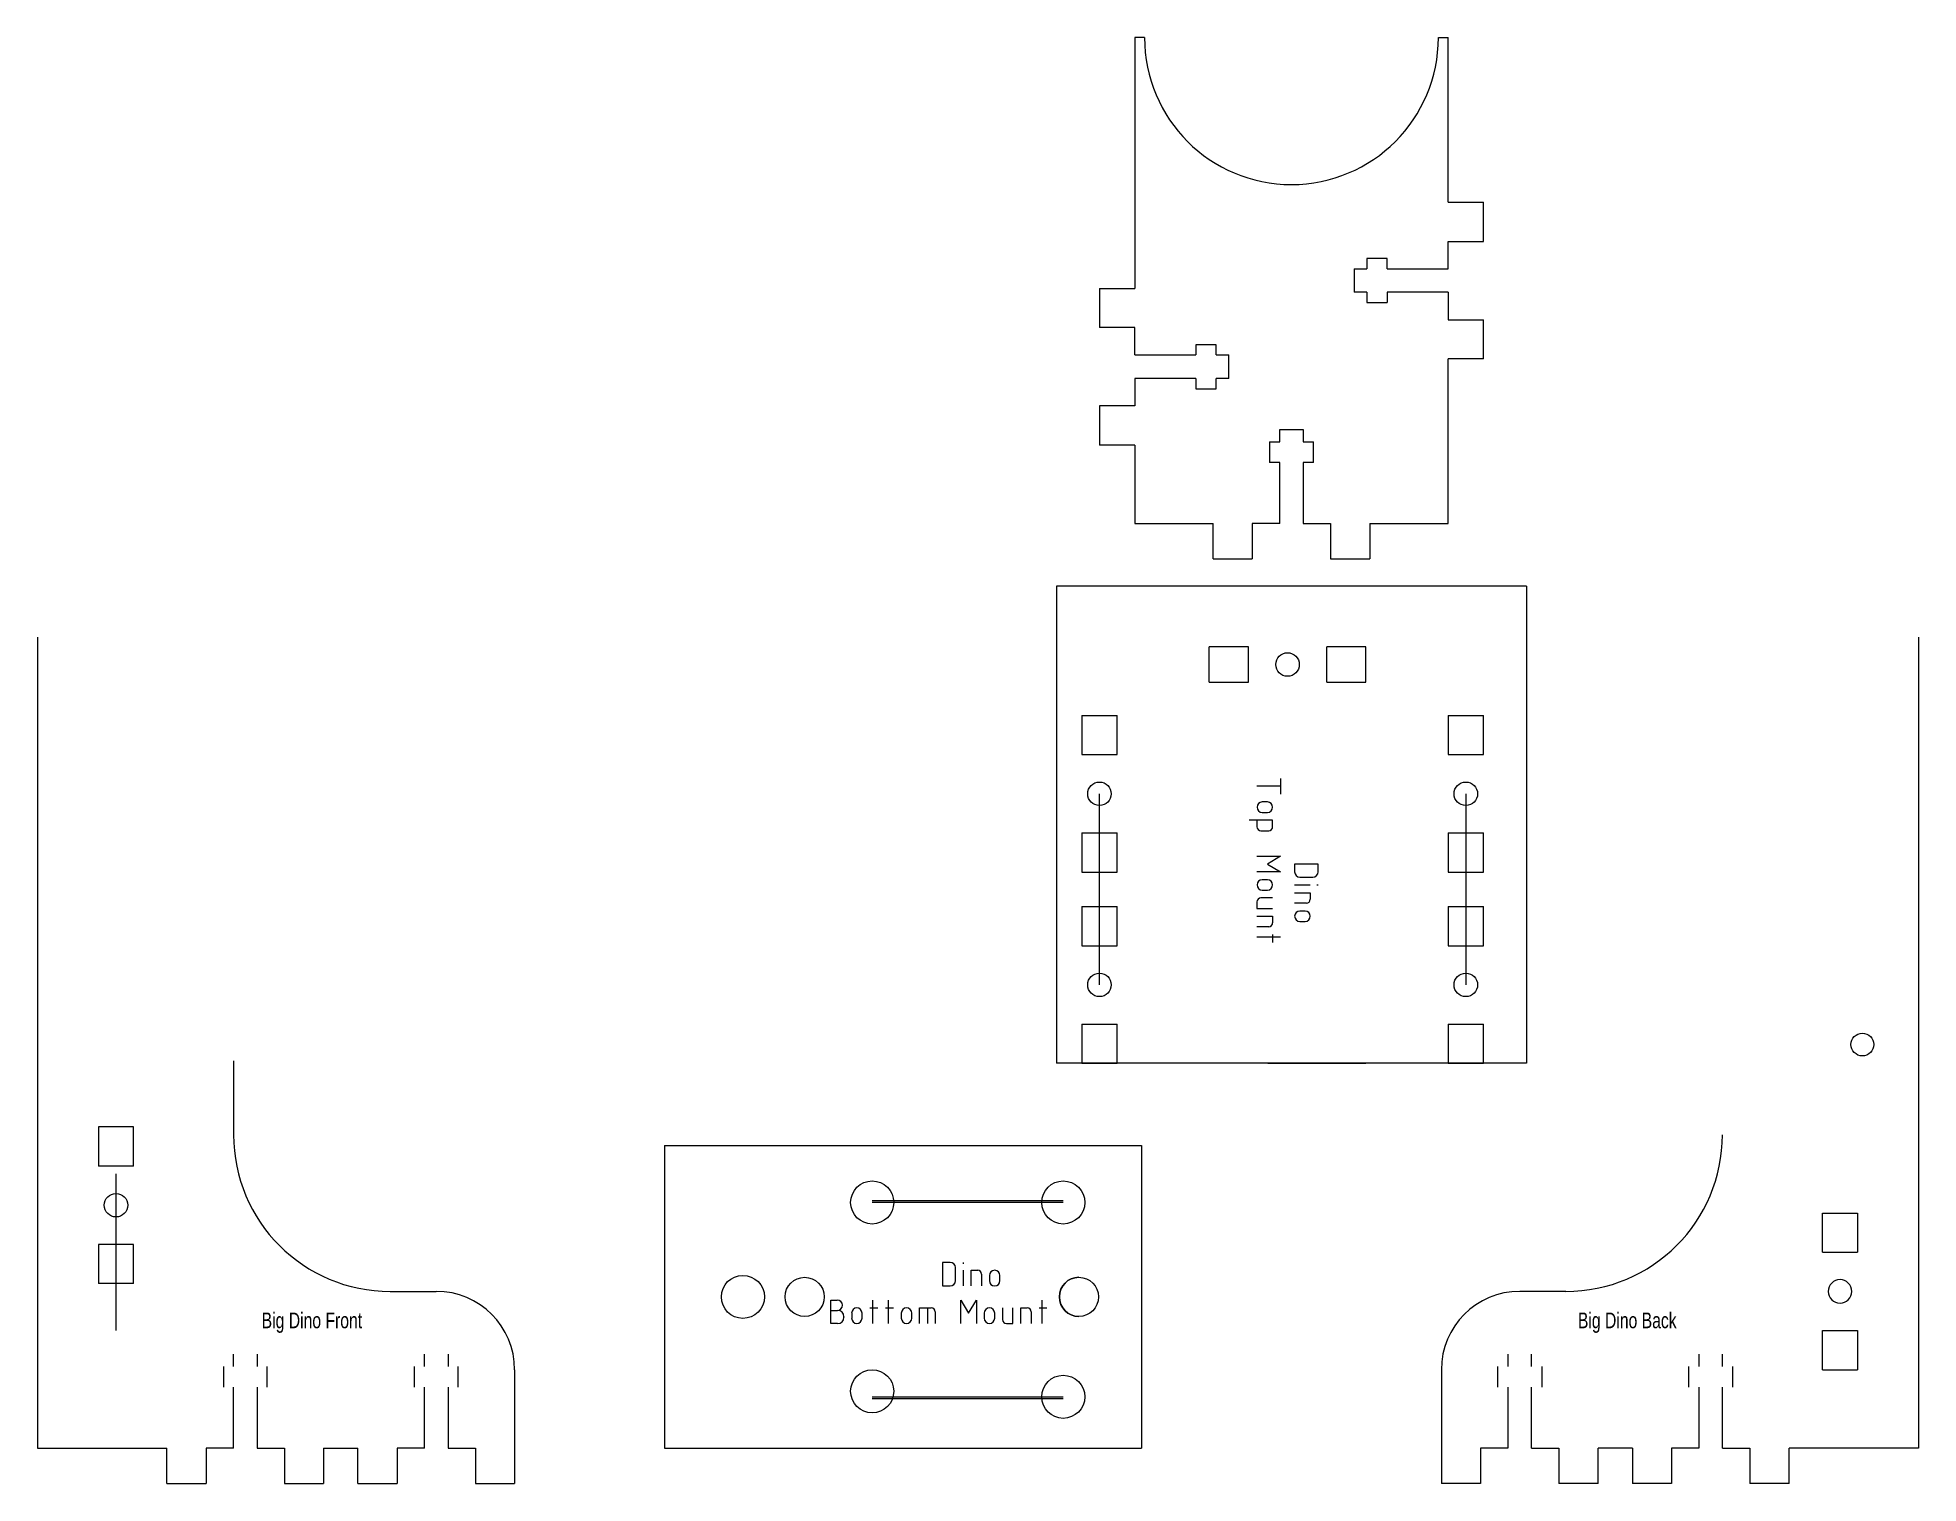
# Model space of a CAD drawing. Header units: millimetres. Extents: x -160 to 80, y -185 to 0.
import ezdxf

# ---------------------------------------------------------------- set-up
doc = ezdxf.new("R2010")
doc.units = ezdxf.units.MM
doc.layers.get('0').update_dxf_attribs({"linetype": 'CONTINUOUS', "lineweight": 0, "true_color": 0xffffff})
doc.layers.add('Mount', color=7, linetype='CONTINUOUS', lineweight=0, true_color=0x000000)
doc.layers.get('0').off()
doc.layers.get('0').freeze()
doc.styles.get("Standard").update_dxf_attribs({"font": 'txt', "width": 0.75})

# ---------------------------------------------------------------- blocks, each defined once
blk = doc.blocks.new('tbits')
at = {"lineweight": 0}
for p, q in [((-2.8, 10.4), (-2.8, 7.8)), ((-1.5, 10.4), (-1.5, 12)), ((1.5, 12), (1.5, 10.4)), ((2.8, 7.8), (2.8, 10.4)), ((-1.5, 0), (-1.5, 7.8)), ((1.5, 7.8), (1.5, 0)), ((-10, -4.5), (-10, 0)), ((-5, 0), (-5, -4.5)), ((-1.5, 0), (-5, 0)), ((1.5, 0), (5, 0)), ((5, 0), (5, -4.5)), ((10, 0), (10, -4.5)), ((-10, -4.5), (-5, -4.5)), ((5, -4.5), (10, -4.5))]:
    blk.add_line(p, q, dxfattribs=at)
blk = doc.blocks.new('slots')
for p, q in [((-10, -2.25), (-10, 2.25)), ((-5, 2.25), (-10, 2.25)), ((-5, -2.25), (-5, 2.25)), ((10, 2.25), (5, 2.25)), ((5, -2.25), (5, 2.25)), ((10, -2.25), (10, 2.25)), ((-10, -2.25), (-5, -2.25)), ((5, -2.25), (10, -2.25))]:
    blk.add_line(p, q)
blk.add_circle((0, 0), 1.5)

msp = doc.modelspace()

# ---------------------------------------------------------------- linework, layer by layer
at = {"layer": 'Mount'}
for p, q in [((-20, 0), (-20, -32)), ((20, -21), (20, 0)), ((-18.75, 0), (-20, 0)), ((18.75, 0), (20, 0)), ((9.6, -28.2), (9.6, -29.5)), ((12.2, -29.5), (12.2, -28.2)), ((8, -29.5), (8, -32.5)), ((9.6, -32.5), (9.6, -33.8)), ((12.2, -32.5), (12.2, -33.8)), ((-12.2, -39.2), (-12.2, -40.5)), ((-9.6, -40.5), (-9.6, -39.2)), ((-8, -43.5), (-8, -40.5)), ((20, -62), (20, -41)), ((-12.2, -43.5), (-12.2, -44.8)), ((-9.6, -44.8), (-9.6, -43.5)), ((-1.5, -50), (1.5, -50)), ((-20, -52), (-20, -62)), ((-2.8, -51.6), (-1.5, -51.6)), ((1.5, -51.6), (2.8, -51.6)), ((-1.5, -54.2), (-2.8, -54.2)), ((2.8, -54.2), (1.5, -54.2)), ((-20, -62), (-10, -62)), ((10, -62), (20, -62)), ((30, -70), (-30, -70)), ((-30, -70), (-30, -130.88)), ((30, -70), (30, -130.88)), ((-160, -76.5), (-160, -180)), ((80, -76.5), (80, -180)), ((-1.4, -95.54), (-4.4, -95.54)), ((-1.4, -94.54), (-1.4, -96.54)), ((-24.5, -120.88), (-24.5, -96.5)), ((-3.07, -97.54), (-3.73, -97.54)), ((22.25, -96.5), (22.25, -120.88)), ((-2.4, -99.88), (-5.4, -99.88)), ((-4.4, -99.88), (-4.4, -100.71)), ((-3.73, -98.88), (-3.07, -98.88)), ((-2.4, -100.71), (-2.4, -99.88)), ((-3.9, -101.21), (-2.9, -101.21)), ((-4.4, -104.46), (-1.4, -104.46)), ((-1.4, -104.46), (-3.07, -105.46)), ((-3.07, -105.46), (-1.4, -106.46)), ((0.4, -105.46), (0.4, -106.46)), ((3.4, -105.46), (0.4, -105.46)), ((3.4, -106.46), (3.4, -105.46)), ((-1.4, -106.46), (-4.4, -106.46)), ((-3.07, -107.46), (-3.73, -107.46)), ((1.07, -107.12), (2.73, -107.12)), ((-4.4, -110.29), (-4.4, -111.13)), ((-2.4, -109.79), (-3.9, -109.79)), ((-3.73, -108.79), (-3.07, -108.79)), ((0.4, -108.13), (2.4, -108.13)), ((0.4, -109.13), (2.4, -109.13)), ((2.4, -109.13), (2.4, -109.96)), ((3.23, -108.13), (3.4, -108.13)), ((-4.4, -111.13), (-2.4, -111.13)), ((-4.4, -112.13), (-2.4, -112.13)), ((-2.4, -112.13), (-2.4, -112.96)), ((1.9, -110.46), (0.4, -110.46)), ((1.73, -111.46), (1.07, -111.46)), ((1.07, -112.79), (1.73, -112.79)), ((-2.9, -113.46), (-4.4, -113.46)), ((-1.4, -114.79), (-4.4, -114.79)), ((-2.4, -114.46), (-2.4, -115.46)), ((-135, -130.57), (-135, -140)), ((-8, -130.88), (-30, -130.88)), ((30, -130.88), (-20, -130.88)), ((-3, -130.88), (9.5, -130.88)), ((-80, -141.4), (-80, -180)), ((-80, -141.4), (-19.12, -141.4)), ((-19.12, -141.4), (-19.12, -180)), ((-150, -145), (-150, -165)), ((-29.12, -148.45), (-53.5, -148.45)), ((-29.12, -148.65), (-53.5, -148.65)), ((-43.54, -156.3), (-44.54, -156.3)), ((-44.54, -156.3), (-44.54, -159.3)), ((-42.87, -158.63), (-42.87, -156.97)), ((-41.87, -156.47), (-41.87, -156.3)), ((-41.87, -159.3), (-41.87, -157.3)), ((-40.87, -159.3), (-40.87, -157.3)), ((-40.87, -157.3), (-40.04, -157.3)), ((-39.54, -157.8), (-39.54, -159.3)), ((-38.54, -157.97), (-38.54, -158.63)), ((-37.21, -158.63), (-37.21, -157.97)), ((-115, -160), (-109.13, -160)), ((-44.54, -159.3), (-43.54, -159.3)), ((35, -160), (29.13, -160)), ((-58.79, -164.1), (-58.79, -161.1)), ((-58.79, -161.1), (-57.96, -161.1)), ((-58.79, -162.43), (-57.92, -162.43)), ((-56.12, -162.77), (-56.12, -163.43)), ((-54.79, -163.43), (-54.79, -162.77)), ((-53.79, -162.1), (-52.79, -162.1)), ((-53.46, -161.1), (-53.46, -164.1)), ((-51.79, -162.1), (-50.79, -162.1)), ((-51.46, -161.1), (-51.46, -164.1)), ((-49.79, -162.77), (-49.79, -163.43)), ((-48.46, -163.43), (-48.46, -162.77)), ((-47.46, -164.1), (-47.46, -162.1)), ((-47.46, -162.1), (-45.96, -162.1)), ((-46.46, -162.1), (-46.46, -164.1)), ((-45.46, -162.6), (-45.46, -164.1)), ((-42.21, -164.1), (-42.21, -161.1)), ((-42.21, -161.1), (-41.21, -162.77)), ((-41.21, -162.77), (-40.21, -161.1)), ((-40.21, -161.1), (-40.21, -164.1)), ((-39.21, -162.77), (-39.21, -163.43)), ((-37.87, -163.43), (-37.87, -162.77)), ((-36.87, -162.1), (-36.87, -163.6)), ((-35.54, -164.1), (-35.54, -162.1)), ((-34.54, -164.1), (-34.54, -162.1)), ((-34.54, -162.1), (-33.71, -162.1)), ((-33.21, -162.6), (-33.21, -164.1)), ((-32.21, -162.1), (-31.21, -162.1)), ((-31.87, -161.1), (-31.87, -164.1)), ((-57.92, -164.1), (-58.79, -164.1)), ((-57.12, -163.23), (-57.12, -163.3)), ((-36.37, -164.1), (-35.54, -164.1)), ((-99.13, -170), (-99.13, -180)), ((19.13, -170), (19.13, -180)), ((-53.5, -173.45), (-29.12, -173.45)), ((-53.5, -173.65), (-29.12, -173.65)), ((-160, -180), (-143.5, -180)), ((-80, -180), (-19.12, -180)), ((43.5, -180), (39.13, -180)), ((80, -180), (63.5, -180)), ((-123.5, -180), (-119.13, -180))]:
    msp.add_line(p, q, dxfattribs=at)
for centre, radius in [((72.85, -128.5), 1.45), ((-53.5, -148.65), 2.75), ((-29.12, -148.65), 2.75), ((-70, -160.7), 2.75), ((-62.12, -160.7), 2.5), ((-27.12, -160.7), 2.5), ((-53.5, -172.75), 2.75), ((-29.12, -173.45), 2.75)]:
    msp.add_circle(centre, radius, dxfattribs=at)
for centre, radius, start, end in [((0, 0), 18.75, 180, 360), ((-3.73, -98.21), 0.667, 90, 270), ((-3.07, -98.21), 0.667, 270, 90), ((-3.9, -100.71), 0.5, 180, 270), ((-2.9, -100.71), 0.5, 270, 360), ((-3.73, -108.13), 0.667, 90, 270), ((-3.07, -108.13), 0.667, 270, 90), ((1.07, -106.46), 0.667, 180, 270), ((2.73, -106.46), 0.667, 270, 360), ((-3.9, -110.29), 0.5, 90, 180), ((1.9, -109.96), 0.5, 270, 360), ((1.07, -112.13), 0.667, 90, 270), ((1.73, -112.13), 0.667, 270, 90), ((-2.9, -112.96), 0.5, 270, 360), ((-115, -140), 20, 180, 270), ((35, -140), 20, 270, 0), ((-43.54, -156.97), 0.667, 0, 90), ((-40.04, -157.8), 0.5, 0, 90), ((-37.87, -157.97), 0.667, 0, 180), ((-27.12, -160.7), 2.5, 90, 270), ((-109.13, -170), 10, 0, 90), ((-43.54, -158.63), 0.667, 270, 0), ((-37.87, -158.63), 0.667, 180, 0), ((29.13, -170), 10, 90, 180), ((-57.96, -161.77), 0.667, 270, 90), ((-57.92, -163.23), 0.8, 0, 90), ((-55.46, -162.77), 0.667, 0, 180), ((-49.12, -162.77), 0.667, 0, 180), ((-45.96, -162.6), 0.5, 0, 90), ((-38.54, -162.77), 0.667, 0, 180), ((-33.71, -162.6), 0.5, 0, 90), ((-57.92, -163.3), 0.8, 270, 0), ((-55.46, -163.43), 0.667, 180, 0), ((-49.12, -163.43), 0.667, 180, 0), ((-38.54, -163.43), 0.667, 180, 0), ((-36.37, -163.6), 0.5, 180, 270)]:
    msp.add_arc(centre, radius, start, end, dxfattribs=at)

# ---------------------------------------------------------------- block references
for name, p, rotation in [('tbits', (20, -31), 90), ('tbits', (-20, -42), 270), ('tbits', (0, -62), 360), ('slots', (-0.5, -80), 360), ('slots', (-24.5, -96.5), 270), ('slots', (22.25, -96.5), 270), ('slots', (-24.5, -120.88), 270), ('slots', (22.25, -120.88), 270), ('slots', (-150, -149), 90)]:
    msp.add_blockref(name, p, dxfattribs=dict(at, rotation=rotation))
at = {"layer": 'Mount', "yscale": -1}
for name, p, rotation in [('slots', (70, -160), 89.99999999999999), ('tbits', (29.13, -180), 180), ('tbits', (53.5, -180), 180)]:
    msp.add_blockref(name, p, dxfattribs=dict(at, rotation=rotation))
at = {"layer": 'Mount'}
for p in [(-133.5, -180), (-109.13, -180)]:
    msp.add_blockref('tbits', p, dxfattribs=at)

# ---------------------------------------------------------------- texts
at = {"layer": 'Mount', "char_height": 2, "width": 100, "attachment_point": 5}
for s, insert in [('Big\\~Dino\\~Front', (-125, -164)), ('Big\\~Dino\\~Back', (42.85, -164))]:
    msp.add_mtext(s, dxfattribs=dict(at, insert=insert))

doc.saveas('drawing.dxf')
